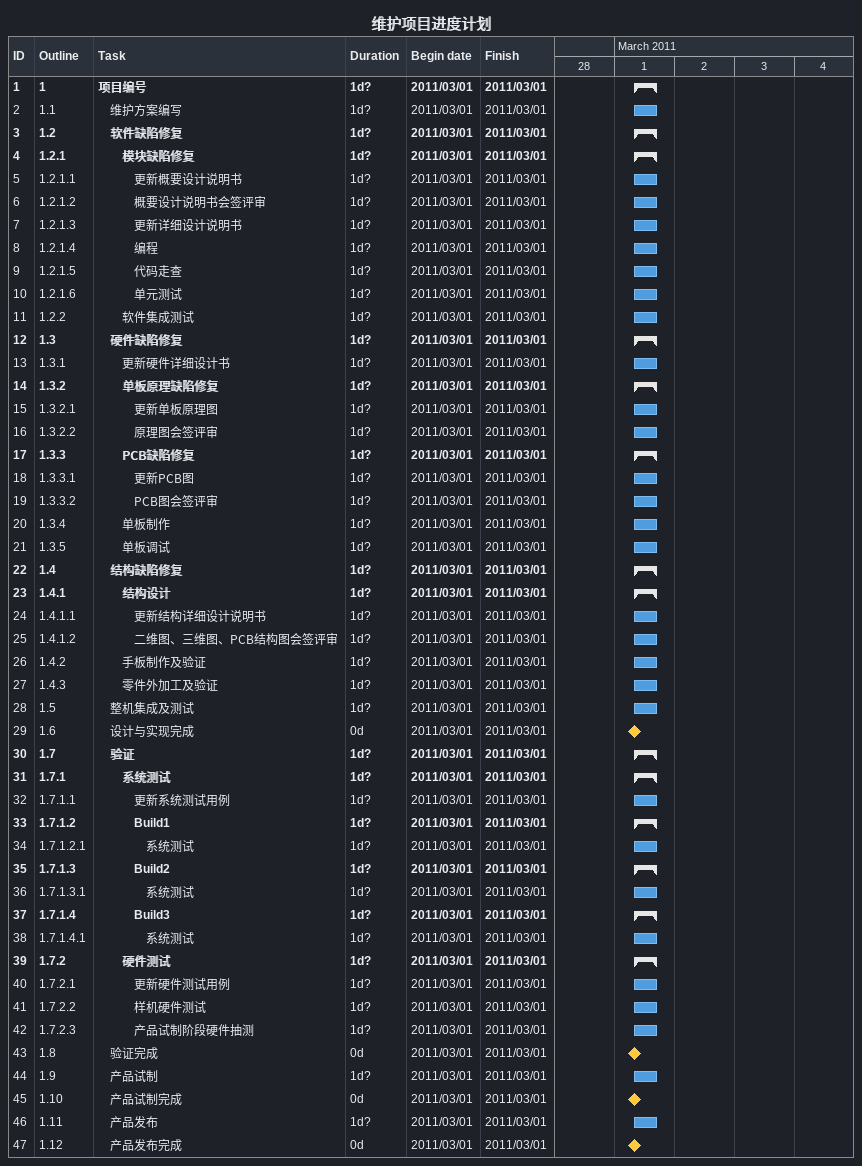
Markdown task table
维护项目进度计划

| ID | WBS | Task | Duration | Start | Finish |
|---|---|---|---|---|---|
| 1 | 1 | **项目编号** | 1d? | 2011-03-01 | 2011-03-01 |
| 2 | 1.1 | 维护方案编写 | 1d? | 2011-03-01 | 2011-03-01 |
| 3 | 1.2 | **软件缺陷修复** | 1d? | 2011-03-01 | 2011-03-01 |
| 4 | 1.2.1 | **模块缺陷修复** | 1d? | 2011-03-01 | 2011-03-01 |
| 5 | 1.2.1.1 | 更新概要设计说明书 | 1d? | 2011-03-01 | 2011-03-01 |
| 6 | 1.2.1.2 | 概要设计说明书会签评审 | 1d? | 2011-03-01 | 2011-03-01 |
| 7 | 1.2.1.3 | 更新详细设计说明书 | 1d? | 2011-03-01 | 2011-03-01 |
| 8 | 1.2.1.4 | 编程 | 1d? | 2011-03-01 | 2011-03-01 |
| 9 | 1.2.1.5 | 代码走查 | 1d? | 2011-03-01 | 2011-03-01 |
| 10 | 1.2.1.6 | 单元测试 | 1d? | 2011-03-01 | 2011-03-01 |
| 11 | 1.2.2 | 软件集成测试 | 1d? | 2011-03-01 | 2011-03-01 |
| 12 | 1.3 | **硬件缺陷修复** | 1d? | 2011-03-01 | 2011-03-01 |
| 13 | 1.3.1 | 更新硬件详细设计书 | 1d? | 2011-03-01 | 2011-03-01 |
| 14 | 1.3.2 | **单板原理缺陷修复** | 1d? | 2011-03-01 | 2011-03-01 |
| 15 | 1.3.2.1 | 更新单板原理图 | 1d? | 2011-03-01 | 2011-03-01 |
| 16 | 1.3.2.2 | 原理图会签评审 | 1d? | 2011-03-01 | 2011-03-01 |
| 17 | 1.3.3 | **PCB缺陷修复** | 1d? | 2011-03-01 | 2011-03-01 |
| 18 | 1.3.3.1 | 更新PCB图 | 1d? | 2011-03-01 | 2011-03-01 |
| 19 | 1.3.3.2 | PCB图会签评审 | 1d? | 2011-03-01 | 2011-03-01 |
| 20 | 1.3.4 | 单板制作 | 1d? | 2011-03-01 | 2011-03-01 |
| 21 | 1.3.5 | 单板调试 | 1d? | 2011-03-01 | 2011-03-01 |
| 22 | 1.4 | **结构缺陷修复** | 1d? | 2011-03-01 | 2011-03-01 |
| 23 | 1.4.1 | **结构设计** | 1d? | 2011-03-01 | 2011-03-01 |
| 24 | 1.4.1.1 | 更新结构详细设计说明书 | 1d? | 2011-03-01 | 2011-03-01 |
| 25 | 1.4.1.2 | 二维图、三维图、PCB结构图会签评审 | 1d? | 2011-03-01 | 2011-03-01 |
| 26 | 1.4.2 | 手板制作及验证 | 1d? | 2011-03-01 | 2011-03-01 |
| 27 | 1.4.3 | 零件外加工及验证 | 1d? | 2011-03-01 | 2011-03-01 |
| 28 | 1.5 | 整机集成及测试 | 1d? | 2011-03-01 | 2011-03-01 |
| 29 | 1.6 | 设计与实现完成 | 0d | 2011-03-01 | 2011-03-01 |
| 30 | 1.7 | **验证** | 1d? | 2011-03-01 | 2011-03-01 |
| 31 | 1.7.1 | **系统测试** | 1d? | 2011-03-01 | 2011-03-01 |
| 32 | 1.7.1.1 | 更新系统测试用例 | 1d? | 2011-03-01 | 2011-03-01 |
| 33 | 1.7.1.2 | **Build1** | 1d? | 2011-03-01 | 2011-03-01 |
| 34 | 1.7.1.2.1 | 系统测试 | 1d? | 2011-03-01 | 2011-03-01 |
| 35 | 1.7.1.3 | **Build2** | 1d? | 2011-03-01 | 2011-03-01 |
| 36 | 1.7.1.3.1 | 系统测试 | 1d? | 2011-03-01 | 2011-03-01 |
| 37 | 1.7.1.4 | **Build3** | 1d? | 2011-03-01 | 2011-03-01 |
| 38 | 1.7.1.4.1 | 系统测试 | 1d? | 2011-03-01 | 2011-03-01 |
| 39 | 1.7.2 | **硬件测试** | 1d? | 2011-03-01 | 2011-03-01 |
| 40 | 1.7.2.1 | 更新硬件测试用例 | 1d? | 2011-03-01 | 2011-03-01 |
| 41 | 1.7.2.2 | 样机硬件测试 | 1d? | 2011-03-01 | 2011-03-01 |
| 42 | 1.7.2.3 | 产品试制阶段硬件抽测 | 1d? | 2011-03-01 | 2011-03-01 |
| 43 | 1.8 | 验证完成 | 0d | 2011-03-01 | 2011-03-01 |
| 44 | 1.9 | 产品试制 | 1d? | 2011-03-01 | 2011-03-01 |
| 45 | 1.10 | 产品试制完成 | 0d | 2011-03-01 | 2011-03-01 |
| 46 | 1.11 | 产品发布 | 1d? | 2011-03-01 | 2011-03-01 |
| 47 | 1.12 | 产品发布完成 | 0d | 2011-03-01 | 2011-03-01 |
